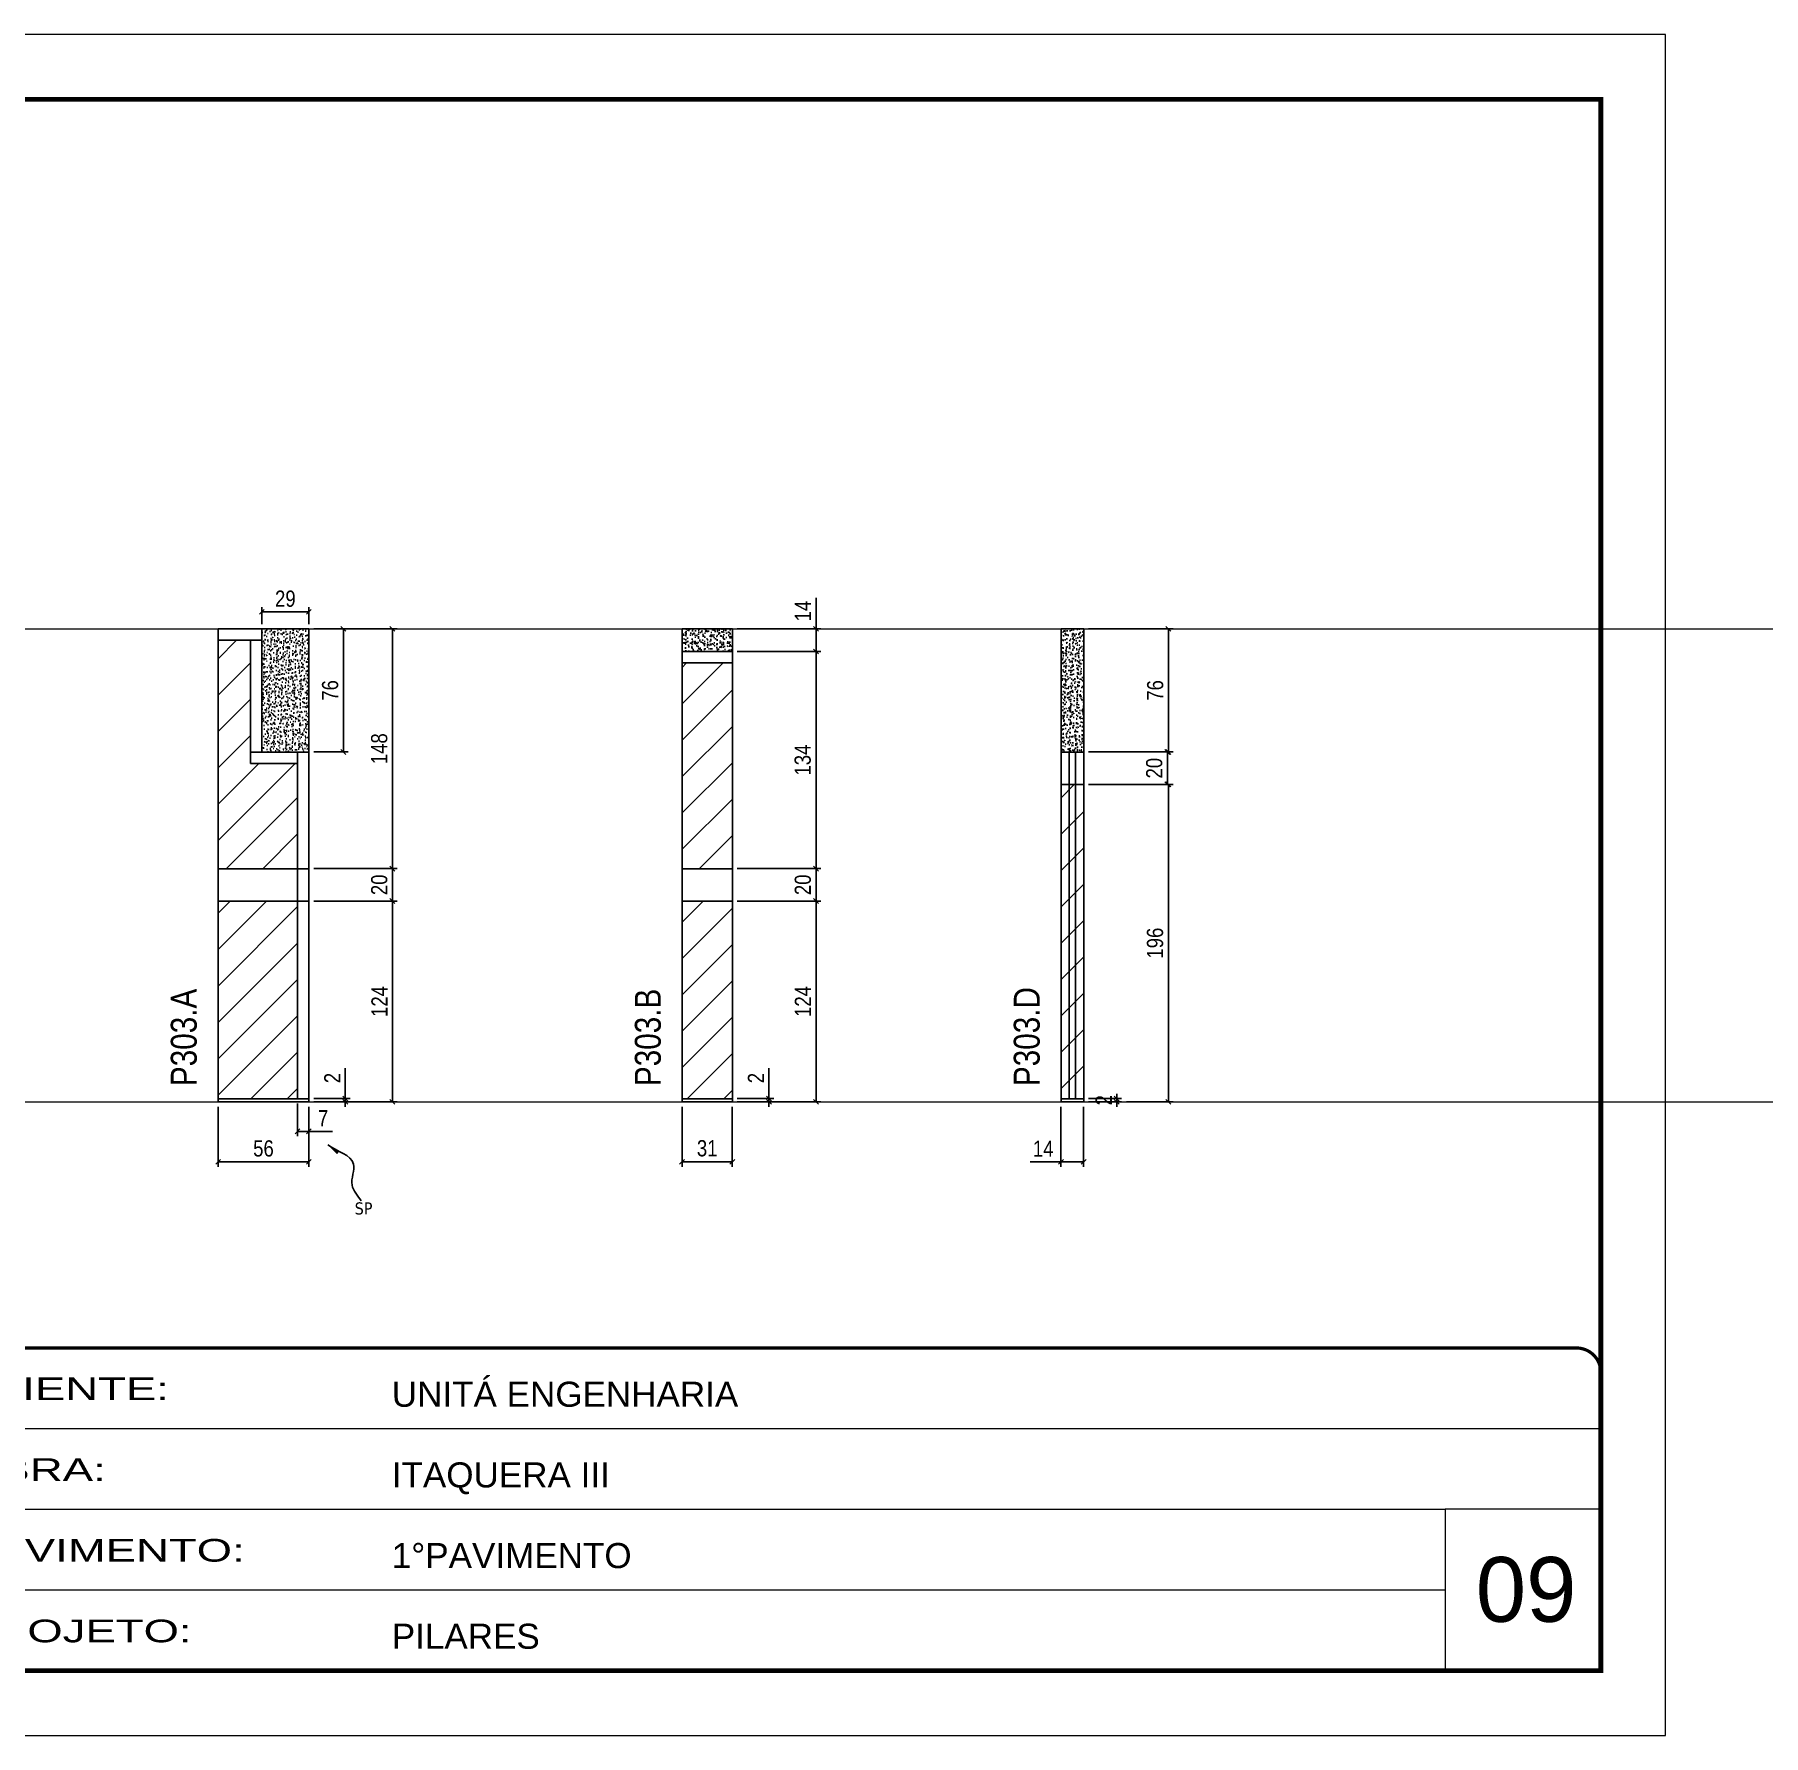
# Model space of a CAD drawing. Extents: x 2296 to 12463, y 760 to 16806.
# Drawn here: x 3363 to 4430, y 13394 to 14444 of the extents above; entities that cross this region are included whole.
import ezdxf

# ---------------------------------------------------------------- set-up
doc = ezdxf.new("R2010")
doc.units = 0
for name, pattern in [('CONTINUO', [0]), ('DASHED', [0.75, 0.5, -0.25]), ('HIDDEN', [0.375, 0.25, -0.125])]:
    doc.linetypes.add(name, pattern=pattern)
for name, color, linetype, lineweight in [('CARIMBO', 255, 'Continuous', 9), ('Folhas', 255, 'Continuous', 9), ('Hachura', 251, 'Continuous', 9), ('SARRAFO DE PRESSAO', 251, 'DASHED', 9)]:
    doc.layers.add(name, color=color, linetype=linetype, lineweight=lineweight)
for name, color, linetype in [('COTA', 241, 'Continuous'), ('NOMENCLATURA', 7, 'Continuous'), ('Painéis', 200, 'Continuous'), ('SARR_2.2x7', 40, 'Continuous'), ('SARR_EDITAR', 141, 'Continuous'), ('texto', 7, 'Continuous')]:
    doc.layers.add(name, color=color, linetype=linetype)
doc.styles.add('ARIAL', font='arial.ttf')
doc.styles.add('ARIAL_NARROW', font='ARIALN.TTF', dxfattribs={"height": 0.2})
doc.styles.add('COTA TECNICA', font='techl___.ttf', dxfattribs={"height": 10})
doc.styles.add('COTA TECNICA-50', font='techl___.ttf', dxfattribs={"height": 10})
doc.styles.get("Standard").update_dxf_attribs({"font": 'arial.ttf'})
doc.styles.add('Tecnologia', font='')
doc.styles.get('Tecnologia').set_extended_font_data('Forgotten Futurist')
doc.dimstyles.new('COTA PAINEL-50', dxfattribs={"dimtxt": 10, "dimasz": 3, "dimexe": 3, "dimexo": 3, "dimgap": 3, "dimtad": 1, "dimdec": 1, "dimzin": 12, "dimdsep": 46, "dimtxsty": 'COTA TECNICA-50', "dimblk1": 'OBLIQUE', "dimblk2": 'OBLIQUE', "dimsah": 1, "dimcen": 0.9, "dimclrd": 4, "dimclre": 4, "dimclrt": 240, "dimadec": 1, "dimazin": 3, "dimtfac": 1, "dimtdec": 1, "dimtmove": 0, "dimatfit": 3, "dimfxl": 1, "dimtolj": 1, "dimtzin": 12, "dimarcsym": 0})
doc.dimstyles.new('PAINEL', dxfattribs={"dimtxt": 10, "dimasz": 3, "dimexe": 3, "dimexo": 3, "dimgap": 3, "dimtad": 1, "dimdec": 1, "dimzin": 12, "dimdsep": 46, "dimtxsty": 'COTA TECNICA', "dimblk1": 'OBLIQUE', "dimblk2": 'OBLIQUE', "dimsah": 1, "dimcen": 0.9, "dimclrd": 4, "dimclre": 4, "dimclrt": 240, "dimadec": 1, "dimazin": 3, "dimtfac": 1, "dimtdec": 1, "dimtmove": 0, "dimatfit": 3, "dimfxl": 1, "dimtolj": 1, "dimtzin": 12, "dimarcsym": 0})
doc.dimstyles.get("Standard").update_dxf_attribs({"dimtxt": 0.18, "dimasz": 0.18, "dimexe": 0.18, "dimexo": 0.0625, "dimgap": 0.09, "dimtad": 0, "dimtih": 1, "dimtoh": 1, "dimdec": 4, "dimzin": 0, "dimdsep": 46, "dimtxsty": 'Standard', "dimcen": 0.09, "dimadec": 0, "dimazin": 0, "dimtfac": 1, "dimtdec": 4, "dimtofl": 0, "dimtmove": 0, "dimatfit": 3, "dimfxl": 1, "dimtolj": 1, "dimtzin": 0, "dimarcsym": 0})
pattern_1 = [(45, (13.5, 6891.45), (-11.22532, 11.22532), [])]

# ---------------------------------------------------------------- blocks, each defined once
blk = doc.blocks.new('9999999999')
at = {"color": 30, "linetype": 'CONTINUO'}
for p, q in [((98564.6, 34230.2), (98564.6, 34429.4)), ((98564.6, 34379.6), (99584, 34379.6)), ((98564.6, 34329.8), (99488, 34329.8)), ((99584, 34329.8), (99488, 34329.8)), ((99488, 34329.8), (99488, 34230.2)), ((98564.6, 34280), (99488, 34280))]:
    blk.add_line(p, q, dxfattribs=at)
at = {"color": 30, "linetype": 'CONTINUO', "const_width": 2}
blk.add_lwpolyline([(99584, 34230.2), (99584, 34414.4, 0.414214), (99569, 34429.4), (98229, 34429.4, 0.414214), (98214, 34414.4), (98214, 34245.2, 0.414214), (98229, 34230.2), (99584, 34230.2)], format="xyb", dxfattribs=at)
at = {"layer": 'Folhas'}
blk.add_lwpolyline([(98139, 34190.2), (99624, 34190.2), (99624, 35240.2), (98139, 35240.2)], close=True, dxfattribs=at)
at = {"layer": 'Folhas', "color": 30, "const_width": 3}
blk.add_lwpolyline([(98214, 34230.2), (99584, 34230.2), (99584, 35200.2), (98214, 35200.2)], close=True, dxfattribs=at)
at = {"color": 7, "linetype": 'Continuous', "ltscale": 5, "style": 'ARIAL'}
for s, height, p in [('UNITÁ ENGENHARIA', 15.483, (98837.7, 34393.1)), ('ITAQUERA III', 15.483, (98837.7, 34343.3)), ('1°PAVIMENTO', 15.483, (98837.7, 34293.5)), ('NOVA SISTEMAS CONSTRUTIVOS', 11.059, (98263.2, 34267.2)), ('PILARES', 15.48, (98837.7, 34243.7))]:
    blk.add_text(s, height=height, dxfattribs=at).set_placement(p)
at = {"layer": 'Folhas', "color": 7, "style": 'Tecnologia', "width": 1.5}
for s, p in [('CLIENTE:', (98573.7, 34397.2)), ('OBRA:', (98573.7, 34347.3)), ('PAVIMENTO:', (98573.7, 34297.5)), ('PROJETO:', (98573.7, 34247.7))]:
    blk.add_text(s, height=14, dxfattribs=at).set_placement(p)
blk = doc.blocks.new('_Oblique')
at = {"color": 0, "linetype": 'ByBlock', "lineweight": -2}
blk.add_line((-0.5, -0.5), (0.5, 0.5), dxfattribs=at)
blk = doc.blocks.new('*D1552')
at = {"layer": 'COTA', "color": 4, "lineweight": -2, "transparency": 16777216}
for p, q in [((3554.9, 13787.1), (3554.9, 13805.9)), ((3535.4, 13787.1), (3557.9, 13787.1)), ((3535.4, 13785.1), (3557.9, 13785.1)), ((3554.9, 13785.1), (3554.9, 13787.1)), ((3554.9, 13785.1), (3554.9, 13782.1))]:
    blk.add_line(p, q, dxfattribs=at)
at = {"layer": 'Defpoints', "color": 0, "transparency": 16777216}
for p in [(3532.4, 13787.1), (3532.4, 13785.1), (3554.9, 13785.1)]:
    blk.add_point(p, dxfattribs=at)
at = {"layer": 'COTA', "color": 4, "lineweight": -2, "transparency": 16777216, "xscale": 3, "yscale": 3, "zscale": 3}
for p, rotation in [((3554.9, 13787.1), 270), ((3554.9, 13785.1), 90)]:
    blk.add_blockref('_Oblique', p, dxfattribs=dict(at, rotation=rotation))
at = {"layer": 'COTA', "color": 240, "transparency": 16777216, "insert": (3546.9, 13799.8), "char_height": 10, "attachment_point": 5, "rotation": 90, "style": 'COTA TECNICA-50'}
blk.add_mtext('\\A1;2', dxfattribs=at)
blk = doc.blocks.new('*D1553')
at = {"layer": 'COTA', "color": 4, "linetype": 'ByBlock', "lineweight": -2, "transparency": 16777216}
for p, q in [((3535.4, 13909.1), (3587, 13909.1)), ((3584, 13785.1), (3584, 13909.1)), ((3535.4, 13785.1), (3587, 13785.1))]:
    blk.add_line(p, q, dxfattribs=at)
at = {"layer": 'Defpoints', "color": 0, "linetype": 'ByBlock', "transparency": 16777216}
for p in [(3532.4, 13909.1), (3584, 13909.1), (3532.4, 13785.1)]:
    blk.add_point(p, dxfattribs=at)
at = {"layer": 'COTA', "color": 4, "linetype": 'ByBlock', "lineweight": -2, "transparency": 16777216, "xscale": 3, "yscale": 3, "zscale": 3}
for p, rotation in [((3584, 13909.1), 90), ((3584, 13785.1), 270)]:
    blk.add_blockref('_Oblique', p, dxfattribs=dict(at, rotation=rotation))
at = {"layer": 'COTA', "color": 240, "linetype": 'ByBlock', "transparency": 16777216, "insert": (3576, 13847.1), "char_height": 10, "attachment_point": 5, "rotation": 90, "style": 'COTA TECNICA'}
blk.add_mtext('\\A1;124', dxfattribs=at)
blk = doc.blocks.new('*D1563')
at = {"layer": 'COTA', "color": 4, "linetype": 'ByBlock', "lineweight": -2, "transparency": 16777216}
for p, q in [((3476.4, 13782.1), (3476.4, 13745.1)), ((3532.4, 13782.1), (3532.4, 13745.1)), ((3532.4, 13748.1), (3476.4, 13748.1))]:
    blk.add_line(p, q, dxfattribs=at)
at = {"layer": 'Defpoints', "color": 0, "linetype": 'ByBlock', "transparency": 16777216}
for p in [(3476.4, 13785.1), (3532.4, 13785.1), (3476.4, 13748.1)]:
    blk.add_point(p, dxfattribs=at)
at = {"layer": 'COTA', "color": 4, "linetype": 'ByBlock', "lineweight": -2, "transparency": 16777216, "xscale": 3, "yscale": 3, "zscale": 3, "rotation": 180}
blk.add_blockref('_Oblique', (3476.4, 13748.1), dxfattribs=at)
at = {"layer": 'COTA', "color": 4, "linetype": 'ByBlock', "lineweight": -2, "transparency": 16777216, "xscale": 3, "yscale": 3, "zscale": 3}
blk.add_blockref('_Oblique', (3532.4, 13748.1), dxfattribs=at)
at = {"layer": 'COTA', "color": 240, "linetype": 'ByBlock', "transparency": 16777216, "insert": (3504.4, 13756.3), "char_height": 10, "attachment_point": 5, "style": 'COTA TECNICA'}
blk.add_mtext('\\A1;56', dxfattribs=at)
blk = doc.blocks.new('*D1554')
at = {"layer": 'COTA', "color": 4, "lineweight": -2, "transparency": 16777216}
for p, q in [((3525.4, 13784.1), (3525.4, 13763.9)), ((3532.4, 13782.1), (3532.4, 13763.9)), ((3525.4, 13766.9), (3532.4, 13766.9)), ((3532.4, 13766.9), (3547.1, 13766.9))]:
    blk.add_line(p, q, dxfattribs=at)
at = {"layer": 'Defpoints', "color": 0, "transparency": 16777216}
for p in [(3525.4, 13787.1), (3532.4, 13785.1), (3532.4, 13766.9)]:
    blk.add_point(p, dxfattribs=at)
at = {"layer": 'COTA', "color": 4, "lineweight": -2, "transparency": 16777216, "xscale": 3, "yscale": 3, "zscale": 3, "rotation": 180}
blk.add_blockref('_Oblique', (3525.4, 13766.9), dxfattribs=at)
at = {"layer": 'COTA', "color": 4, "lineweight": -2, "transparency": 16777216, "xscale": 3, "yscale": 3, "zscale": 3}
blk.add_blockref('_Oblique', (3532.4, 13766.9), dxfattribs=at)
at = {"layer": 'COTA', "color": 240, "transparency": 16777216, "insert": (3541.2, 13775), "char_height": 10, "attachment_point": 5, "style": 'COTA TECNICA-50'}
blk.add_mtext('\\A1;7', dxfattribs=at)
blk = doc.blocks.new('*D1555')
at = {"layer": 'COTA', "color": 4, "linetype": 'ByBlock', "lineweight": -2, "transparency": 16777216}
for p, q in [((3535.4, 14077.1), (3587, 14077.1)), ((3584, 13929.1), (3584, 14077.1)), ((3535.4, 13929.1), (3587, 13929.1))]:
    blk.add_line(p, q, dxfattribs=at)
at = {"layer": 'Defpoints', "color": 0, "linetype": 'ByBlock', "transparency": 16777216}
for p in [(3532.4, 14077.1), (3584, 14077.1), (3532.4, 13929.1)]:
    blk.add_point(p, dxfattribs=at)
at = {"layer": 'COTA', "color": 4, "linetype": 'ByBlock', "lineweight": -2, "transparency": 16777216, "xscale": 3, "yscale": 3, "zscale": 3}
for p, rotation in [((3584, 14077.1), 90), ((3584, 13929.1), 270)]:
    blk.add_blockref('_Oblique', p, dxfattribs=dict(at, rotation=rotation))
at = {"layer": 'COTA', "color": 240, "linetype": 'ByBlock', "transparency": 16777216, "insert": (3575.9, 14003.1), "char_height": 10, "attachment_point": 5, "rotation": 90, "style": 'COTA TECNICA'}
blk.add_mtext('\\A1;148', dxfattribs=at)
blk = doc.blocks.new('*D1564')
at = {"layer": 'COTA', "color": 4, "linetype": 'ByBlock', "lineweight": -2, "transparency": 16777216}
for p, q in [((3535.4, 14077.1), (3556.7, 14077.1)), ((3553.7, 14077.1), (3553.7, 14001.1)), ((3535.4, 14001.1), (3556.7, 14001.1))]:
    blk.add_line(p, q, dxfattribs=at)
at = {"layer": 'Defpoints', "color": 0, "linetype": 'ByBlock', "transparency": 16777216}
for p in [(3532.4, 14077.1), (3532.4, 14001.1), (3553.7, 14001.1)]:
    blk.add_point(p, dxfattribs=at)
at = {"layer": 'COTA', "color": 4, "linetype": 'ByBlock', "lineweight": -2, "transparency": 16777216, "xscale": 3, "yscale": 3, "zscale": 3}
for p, rotation in [((3553.7, 14077.1), 90), ((3553.7, 14001.1), 270)]:
    blk.add_blockref('_Oblique', p, dxfattribs=dict(at, rotation=rotation))
at = {"layer": 'COTA', "color": 240, "linetype": 'ByBlock', "transparency": 16777216, "insert": (3545.6, 14039.1), "char_height": 10, "attachment_point": 5, "rotation": 90, "style": 'COTA TECNICA'}
blk.add_mtext('\\A1;76', dxfattribs=at)
blk = doc.blocks.new('*D1565')
at = {"layer": 'COTA', "color": 4, "linetype": 'ByBlock', "lineweight": -2, "transparency": 16777216}
for p, q in [((3503.4, 14080.1), (3503.4, 14090.6)), ((3532.4, 14087.6), (3503.4, 14087.6)), ((3532.4, 14080.1), (3532.4, 14090.6))]:
    blk.add_line(p, q, dxfattribs=at)
at = {"layer": 'Defpoints', "color": 0, "linetype": 'ByBlock', "transparency": 16777216}
for p in [(3503.4, 14087.6), (3503.4, 14077.1), (3532.4, 14077.1)]:
    blk.add_point(p, dxfattribs=at)
at = {"layer": 'COTA', "color": 4, "linetype": 'ByBlock', "lineweight": -2, "transparency": 16777216, "xscale": 3, "yscale": 3, "zscale": 3, "rotation": 180}
blk.add_blockref('_Oblique', (3503.4, 14087.6), dxfattribs=at)
at = {"layer": 'COTA', "color": 4, "linetype": 'ByBlock', "lineweight": -2, "transparency": 16777216, "xscale": 3, "yscale": 3, "zscale": 3}
blk.add_blockref('_Oblique', (3532.4, 14087.6), dxfattribs=at)
at = {"layer": 'COTA', "color": 240, "linetype": 'ByBlock', "transparency": 16777216, "insert": (3517.9, 14095.7), "char_height": 10, "attachment_point": 5, "style": 'COTA TECNICA'}
blk.add_mtext('\\A1;29', dxfattribs=at)
blk = doc.blocks.new('*D1556')
at = {"layer": 'COTA', "color": 4, "lineweight": -2, "transparency": 16777216}
for p, q in [((3816.4, 13787.1), (3816.4, 13805.9)), ((3796.8, 13787.1), (3819.4, 13787.1)), ((3796.8, 13785.1), (3819.4, 13785.1)), ((3816.4, 13785.1), (3816.4, 13787.1)), ((3816.4, 13785.1), (3816.4, 13782.1))]:
    blk.add_line(p, q, dxfattribs=at)
at = {"layer": 'Defpoints', "color": 0, "transparency": 16777216}
for p in [(3793.8, 13787.1), (3793.8, 13785.1), (3816.4, 13785.1)]:
    blk.add_point(p, dxfattribs=at)
at = {"layer": 'COTA', "color": 4, "lineweight": -2, "transparency": 16777216, "xscale": 3, "yscale": 3, "zscale": 3}
for p, rotation in [((3816.4, 13787.1), 270), ((3816.4, 13785.1), 90)]:
    blk.add_blockref('_Oblique', p, dxfattribs=dict(at, rotation=rotation))
at = {"layer": 'COTA', "color": 240, "transparency": 16777216, "insert": (3808.4, 13799.8), "char_height": 10, "attachment_point": 5, "rotation": 90, "style": 'COTA TECNICA-50'}
blk.add_mtext('\\A1;2', dxfattribs=at)
blk = doc.blocks.new('*D1557')
at = {"layer": 'COTA', "color": 4, "linetype": 'ByBlock', "lineweight": -2, "transparency": 16777216}
for p, q in [((3796.8, 13909.1), (3848.5, 13909.1)), ((3845.5, 13785.1), (3845.5, 13909.1)), ((3796.8, 13785.1), (3848.5, 13785.1))]:
    blk.add_line(p, q, dxfattribs=at)
at = {"layer": 'Defpoints', "color": 0, "linetype": 'ByBlock', "transparency": 16777216}
for p in [(3793.8, 13909.1), (3845.5, 13909.1), (3793.8, 13785.1)]:
    blk.add_point(p, dxfattribs=at)
at = {"layer": 'COTA', "color": 4, "linetype": 'ByBlock', "lineweight": -2, "transparency": 16777216, "xscale": 3, "yscale": 3, "zscale": 3}
for p, rotation in [((3845.5, 13909.1), 90), ((3845.5, 13785.1), 270)]:
    blk.add_blockref('_Oblique', p, dxfattribs=dict(at, rotation=rotation))
at = {"layer": 'COTA', "color": 240, "linetype": 'ByBlock', "transparency": 16777216, "insert": (3837.4, 13847.1), "char_height": 10, "attachment_point": 5, "rotation": 90, "style": 'COTA TECNICA'}
blk.add_mtext('\\A1;124', dxfattribs=at)
blk = doc.blocks.new('*D1566')
at = {"layer": 'COTA', "color": 4, "linetype": 'ByBlock', "lineweight": -2, "transparency": 16777216}
for p, q in [((3762.8, 13782.1), (3762.8, 13745.1)), ((3793.8, 13782.1), (3793.8, 13745.1)), ((3793.8, 13748.1), (3762.8, 13748.1))]:
    blk.add_line(p, q, dxfattribs=at)
at = {"layer": 'Defpoints', "color": 0, "linetype": 'ByBlock', "transparency": 16777216}
for p in [(3762.8, 13785.1), (3793.8, 13785.1), (3762.8, 13748.1)]:
    blk.add_point(p, dxfattribs=at)
at = {"layer": 'COTA', "color": 4, "linetype": 'ByBlock', "lineweight": -2, "transparency": 16777216, "xscale": 3, "yscale": 3, "zscale": 3, "rotation": 180}
blk.add_blockref('_Oblique', (3762.8, 13748.1), dxfattribs=at)
at = {"layer": 'COTA', "color": 4, "linetype": 'ByBlock', "lineweight": -2, "transparency": 16777216, "xscale": 3, "yscale": 3, "zscale": 3}
blk.add_blockref('_Oblique', (3793.8, 13748.1), dxfattribs=at)
at = {"layer": 'COTA', "color": 240, "linetype": 'ByBlock', "transparency": 16777216, "insert": (3778.3, 13756.4), "char_height": 10, "attachment_point": 5, "style": 'COTA TECNICA'}
blk.add_mtext('\\A1;31', dxfattribs=at)
blk = doc.blocks.new('*D1558')
at = {"layer": 'COTA', "color": 4, "linetype": 'ByBlock', "lineweight": -2, "transparency": 16777216}
for p, q in [((3796.8, 14063.1), (3848.5, 14063.1)), ((3845.5, 13929.1), (3845.5, 14063.1)), ((3796.8, 13929.1), (3848.5, 13929.1))]:
    blk.add_line(p, q, dxfattribs=at)
at = {"layer": 'Defpoints', "color": 0, "linetype": 'ByBlock', "transparency": 16777216}
for p in [(3793.8, 14063.1), (3845.5, 14063.1), (3793.8, 13929.1)]:
    blk.add_point(p, dxfattribs=at)
at = {"layer": 'COTA', "color": 4, "linetype": 'ByBlock', "lineweight": -2, "transparency": 16777216, "xscale": 3, "yscale": 3, "zscale": 3}
for p, rotation in [((3845.5, 14063.1), 90), ((3845.5, 13929.1), 270)]:
    blk.add_blockref('_Oblique', p, dxfattribs=dict(at, rotation=rotation))
at = {"layer": 'COTA', "color": 240, "linetype": 'ByBlock', "transparency": 16777216, "insert": (3837.3, 13996.1), "char_height": 10, "attachment_point": 5, "rotation": 90, "style": 'COTA TECNICA'}
blk.add_mtext('\\A1;134', dxfattribs=at)
blk = doc.blocks.new('*D1567')
at = {"layer": 'COTA', "color": 4, "lineweight": -2, "transparency": 16777216}
for p, q in [((3845.5, 14077.1), (3845.5, 14096.2)), ((3796.8, 14077.1), (3848.5, 14077.1)), ((3845.5, 14063.1), (3845.5, 14077.1)), ((3796.8, 14063.1), (3848.5, 14063.1))]:
    blk.add_line(p, q, dxfattribs=at)
at = {"layer": 'Defpoints', "color": 0, "transparency": 16777216}
for p in [(3793.8, 14077.1), (3845.5, 14077.1), (3793.8, 14063.1)]:
    blk.add_point(p, dxfattribs=at)
at = {"layer": 'COTA', "color": 4, "lineweight": -2, "transparency": 16777216, "xscale": 3, "yscale": 3, "zscale": 3}
for p, rotation in [((3845.5, 14077.1), 90), ((3845.5, 14063.1), 270)]:
    blk.add_blockref('_Oblique', p, dxfattribs=dict(at, rotation=rotation))
at = {"layer": 'COTA', "color": 240, "transparency": 16777216, "insert": (3837.4, 14088.1), "char_height": 10, "attachment_point": 5, "rotation": 90, "style": 'COTA TECNICA'}
blk.add_mtext('\\A1;14', dxfattribs=at)
blk = doc.blocks.new('*D1559')
at = {"layer": 'COTA', "color": 4, "lineweight": -2, "transparency": 16777216}
for p, q in [((4031.1, 13787.1), (4031.1, 13790.1)), ((4013.7, 13787.1), (4034.1, 13787.1)), ((4013.7, 13785.1), (4034.1, 13785.1)), ((4031.1, 13785.1), (4031.1, 13787.1)), ((4031.1, 13785.1), (4031.1, 13782.1))]:
    blk.add_line(p, q, dxfattribs=at)
at = {"layer": 'Defpoints', "color": 0, "transparency": 16777216}
for p in [(4010.7, 13787.1), (4010.7, 13785.1), (4031.1, 13787.1)]:
    blk.add_point(p, dxfattribs=at)
at = {"layer": 'COTA', "color": 4, "lineweight": -2, "transparency": 16777216, "xscale": 3, "yscale": 3, "zscale": 3}
for p, rotation in [((4031.1, 13787.1), 270), ((4031.1, 13785.1), 90)]:
    blk.add_blockref('_Oblique', p, dxfattribs=dict(at, rotation=rotation))
at = {"layer": 'COTA', "color": 240, "transparency": 16777216, "insert": (4023.1, 13786.1), "char_height": 10, "attachment_point": 5, "rotation": 90, "style": 'COTA TECNICA-50'}
blk.add_mtext('\\A1;2', dxfattribs=at)
blk = doc.blocks.new('*D1560')
at = {"layer": 'COTA', "color": 4, "linetype": 'ByBlock', "lineweight": -2, "transparency": 16777216}
for p, q in [((4013.7, 13981.1), (4066, 13981.1)), ((4063, 13785.1), (4063, 13981.1)), ((4037.1, 13785.1), (4066, 13785.1))]:
    blk.add_line(p, q, dxfattribs=at)
at = {"layer": 'Defpoints', "color": 0, "linetype": 'ByBlock', "transparency": 16777216}
for p in [(4010.7, 13981.1), (4063, 13981.1), (4034.1, 13785.1)]:
    blk.add_point(p, dxfattribs=at)
at = {"layer": 'COTA', "color": 4, "linetype": 'ByBlock', "lineweight": -2, "transparency": 16777216, "xscale": 3, "yscale": 3, "zscale": 3}
for p, rotation in [((4063, 13981.1), 90), ((4063, 13785.1), 270)]:
    blk.add_blockref('_Oblique', p, dxfattribs=dict(at, rotation=rotation))
at = {"layer": 'COTA', "color": 240, "linetype": 'ByBlock', "transparency": 16777216, "insert": (4054.8, 13883.1), "char_height": 10, "attachment_point": 5, "rotation": 90, "style": 'COTA TECNICA'}
blk.add_mtext('\\A1;196', dxfattribs=at)
blk = doc.blocks.new('*D1568')
at = {"layer": 'COTA', "color": 4, "linetype": 'ByBlock', "lineweight": -2, "transparency": 16777216}
for p, q in [((3996.7, 13782.1), (3996.7, 13745.1)), ((4010.7, 13782.1), (4010.7, 13745.1)), ((3996.7, 13748.1), (3977.6, 13748.1)), ((4010.7, 13748.1), (3996.7, 13748.1))]:
    blk.add_line(p, q, dxfattribs=at)
at = {"layer": 'Defpoints', "color": 0, "linetype": 'ByBlock', "transparency": 16777216}
for p in [(3996.7, 13785.1), (4010.7, 13785.1), (3996.7, 13748.1)]:
    blk.add_point(p, dxfattribs=at)
at = {"layer": 'COTA', "color": 4, "linetype": 'ByBlock', "lineweight": -2, "transparency": 16777216, "xscale": 3, "yscale": 3, "zscale": 3, "rotation": 180}
blk.add_blockref('_Oblique', (3996.7, 13748.1), dxfattribs=at)
at = {"layer": 'COTA', "color": 4, "linetype": 'ByBlock', "lineweight": -2, "transparency": 16777216, "xscale": 3, "yscale": 3, "zscale": 3}
blk.add_blockref('_Oblique', (4010.7, 13748.1), dxfattribs=at)
at = {"layer": 'COTA', "color": 240, "linetype": 'ByBlock', "transparency": 16777216, "insert": (3985.7, 13756.2), "char_height": 10, "attachment_point": 5, "style": 'COTA TECNICA'}
blk.add_mtext('\\A1;14', dxfattribs=at)
blk = doc.blocks.new('*D1561')
at = {"layer": 'COTA', "color": 4, "lineweight": -2, "transparency": 16777216}
for p, q in [((4013.7, 14077.1), (4066, 14077.1)), ((4063, 14077.1), (4063, 14001.1)), ((4013.7, 14001.1), (4066, 14001.1))]:
    blk.add_line(p, q, dxfattribs=at)
at = {"layer": 'Defpoints', "color": 0, "transparency": 16777216}
for p in [(4010.7, 14077.1), (4010.7, 14001.1), (4063, 14001.1)]:
    blk.add_point(p, dxfattribs=at)
at = {"layer": 'COTA', "color": 4, "lineweight": -2, "transparency": 16777216, "xscale": 3, "yscale": 3, "zscale": 3}
for p, rotation in [((4063, 14077.1), 90), ((4063, 14001.1), 270)]:
    blk.add_blockref('_Oblique', p, dxfattribs=dict(at, rotation=rotation))
at = {"layer": 'COTA', "color": 240, "transparency": 16777216, "insert": (4054.9, 14039.1), "char_height": 10, "attachment_point": 5, "rotation": 90, "style": 'COTA TECNICA'}
blk.add_mtext('\\A1;76', dxfattribs=at)
blk = doc.blocks.new('*D1570')
at = {"layer": 'COTA', "color": 4, "lineweight": -2, "transparency": 16777216}
for p, q in [((3796.8, 13929.1), (3848.5, 13929.1)), ((3845.5, 13909.1), (3845.5, 13929.1)), ((3796.8, 13909.1), (3848.5, 13909.1))]:
    blk.add_line(p, q, dxfattribs=at)
at = {"layer": 'Defpoints', "color": 0, "transparency": 16777216}
for p in [(3793.8, 13929.1), (3845.5, 13929.1), (3793.8, 13909.1)]:
    blk.add_point(p, dxfattribs=at)
at = {"layer": 'COTA', "color": 4, "lineweight": -2, "transparency": 16777216, "xscale": 3, "yscale": 3, "zscale": 3}
for p, rotation in [((3845.5, 13929.1), 90), ((3845.5, 13909.1), 270)]:
    blk.add_blockref('_Oblique', p, dxfattribs=dict(at, rotation=rotation))
at = {"layer": 'COTA', "color": 240, "transparency": 16777216, "insert": (3837.4, 13919.1), "char_height": 10, "attachment_point": 5, "rotation": 90, "style": 'COTA TECNICA'}
blk.add_mtext('\\A1;20', dxfattribs=at)
blk = doc.blocks.new('*D1571')
at = {"layer": 'COTA', "color": 4, "lineweight": -2, "transparency": 16777216}
for p, q in [((3535.4, 13929.1), (3587, 13929.1)), ((3584, 13909.1), (3584, 13929.1)), ((3535.4, 13909.1), (3587, 13909.1))]:
    blk.add_line(p, q, dxfattribs=at)
at = {"layer": 'Defpoints', "color": 0, "transparency": 16777216}
for p in [(3532.4, 13929.1), (3584, 13929.1), (3532.4, 13909.1)]:
    blk.add_point(p, dxfattribs=at)
at = {"layer": 'COTA', "color": 4, "lineweight": -2, "transparency": 16777216, "xscale": 3, "yscale": 3, "zscale": 3}
for p, rotation in [((3584, 13929.1), 90), ((3584, 13909.1), 270)]:
    blk.add_blockref('_Oblique', p, dxfattribs=dict(at, rotation=rotation))
at = {"layer": 'COTA', "color": 240, "transparency": 16777216, "insert": (3575.9, 13919.1), "char_height": 10, "attachment_point": 5, "rotation": 90, "style": 'COTA TECNICA'}
blk.add_mtext('\\A1;20', dxfattribs=at)
blk = doc.blocks.new('*D1572')
at = {"layer": 'COTA', "color": 4, "lineweight": -2, "transparency": 16777216}
for p, q in [((4013.7, 14001.1), (4065.4, 14001.1)), ((4062.4, 13981.1), (4062.4, 14001.1)), ((4013.7, 13981.1), (4065.4, 13981.1))]:
    blk.add_line(p, q, dxfattribs=at)
at = {"layer": 'Defpoints', "color": 0, "transparency": 16777216}
for p in [(4010.7, 14001.1), (4062.4, 14001.1), (4010.7, 13981.1)]:
    blk.add_point(p, dxfattribs=at)
at = {"layer": 'COTA', "color": 4, "lineweight": -2, "transparency": 16777216, "xscale": 3, "yscale": 3, "zscale": 3}
for p, rotation in [((4062.4, 14001.1), 90), ((4062.4, 13981.1), 270)]:
    blk.add_blockref('_Oblique', p, dxfattribs=dict(at, rotation=rotation))
at = {"layer": 'COTA', "color": 240, "transparency": 16777216, "insert": (4054.3, 13991.1), "char_height": 10, "attachment_point": 5, "rotation": 90, "style": 'COTA TECNICA'}
blk.add_mtext('\\A1;20', dxfattribs=at)

msp = doc.modelspace()

# ---------------------------------------------------------------- hatches: boundary and pattern name
at = {"layer": 'COTA', "linetype": 'ByBlock'}
h = msp.add_hatch(dxfattribs=at)
h.set_pattern_fill('AR-CONC', color=256, scale=0.03)
h.set_pattern_definition([(50, (-127840.796, -16241.9153), (5.46554007, -0.47817257), [0.5715, -6.2865]), (355, (-127840.796, -16241.9153), (-1.05730264, 5.73170536), [0.4572, -5.02921753]), (100.4514447, (-127840.3404, -16241.955), (4.40823741, 5.25353256), [0.48570026, -5.34270734]), (46.1842, (-127840.796, -16240.391), (8.13237123, -1.26126984), [0.85725, -9.42975]), (96.6355576, (-127840.118, -16240.4964), (7.122124, 7.42278374), [0.7285507, -8.01406824]), (351.184151, (-127840.796, -16240.391), (7.122124, 7.42278374), [0.685799, -7.54379196]), (21, (-127840.034, -16240.7723), (4.54843174, -3.06795595), [0.5715, -6.2865]), (326, (-127840.034, -16240.7723), (1.85406085, 5.52563898), [0.4572, -5.0292]), (71.451445, (-127839.655, -16241.028), (6.40249258, 2.45768307), [0.48570026, -5.34269813]), (37.5, (-127840.7959, -16241.9153), (0.092658098, 2.536651166), [0, -4.96824, 0, -5.1054, 0, -5.04825]), (7.5, (-127840.796, -16241.9153), (2.004589875, 3.005417245), [0, -2.91084, 0, -4.85394, 0, -1.92405]), (327.5, (-127842.4951, -16241.9153), (4.067717855, -0.17186232), [0, -1.905, 0, -5.9436, 0, -7.8867]), (317.5, (-127843.257, -16241.9153), (4.44387544, 0.76279473), [0, -2.4765, 0, -3.94716, 0, -5.6007])])
h.paths.add_polyline_path([(3532.37, 14077.07), (3503.37, 14077.07), (3503.37, 14001.07), (3532.37, 14001.07)])
at = {"layer": 'COTA'}
h = msp.add_hatch(dxfattribs=at)
h.set_pattern_fill('AR-CONC', color=256, scale=0.03)
h.set_pattern_definition([(50, (-1674.222, -1188.575), (5.4655401, -0.4781726), [0.5715, -6.2865]), (355, (-1674.222, -1188.575), (-1.0573026, 5.7317054), [0.4572, -5.0292175]), (100.451445, (-1673.7666, -1188.615), (4.4082374, 5.2535326), [0.4857003, -5.3427073]), (46.1842, (-1674.222, -1187.051), (8.1323712, -1.2612698), [0.85725, -9.42975]), (96.63556, (-1673.544, -1187.156), (7.122124, 7.4227837), [0.7285507, -8.0140682]), (351.18415, (-1674.222, -1187.051), (7.122124, 7.4227837), [0.685799, -7.543792]), (21, (-1673.46, -1187.432), (4.5484317, -3.067956), [0.5715, -6.2865]), (326, (-1673.46, -1187.432), (1.8540609, 5.525639), [0.4572, -5.0292]), (71.451445, (-1673.081, -1187.688), (6.4024926, 2.457683), [0.4857003, -5.3426981]), (37.5, (-1674.222, -1188.5751), (0.0926581, 2.53665117), [0, -4.96824, 0, -5.1054, 0, -5.04825]), (7.5, (-1674.222, -1188.575), (2.00458988, 3.00541724), [0, -2.91084, 0, -4.85394, 0, -1.92405]), (327.5, (-1675.9213, -1188.5751), (4.06771786, -0.17186232), [0, -1.905, 0, -5.9436, 0, -7.8867]), (317.5, (-1676.6833, -1188.575), (4.44387544, 0.7627947), [0, -2.4765, 0, -3.94716, 0, -5.6007])])
h.paths.add_polyline_path([(3762.83, 14077.07), (3762.83, 14063.07), (3793.83, 14063.07), (3793.83, 14077.07)])
h = msp.add_hatch(dxfattribs=at)
h.set_pattern_fill('AR-CONC', color=256, scale=0.03)
h.set_pattern_definition([(50, (-1703.302, -1188.575), (5.4655401, -0.4781726), [0.5715, -6.2865]), (355, (-1703.302, -1188.575), (-1.0573026, 5.7317054), [0.4572, -5.0292175]), (100.451445, (-1702.8464, -1188.615), (4.4082374, 5.2535326), [0.4857003, -5.3427073]), (46.1842, (-1703.302, -1187.051), (8.1323712, -1.2612698), [0.85725, -9.42975]), (96.63556, (-1702.624, -1187.156), (7.122124, 7.4227837), [0.7285507, -8.0140682]), (351.18415, (-1703.302, -1187.051), (7.122124, 7.4227837), [0.685799, -7.543792]), (21, (-1702.54, -1187.432), (4.5484317, -3.067956), [0.5715, -6.2865]), (326, (-1702.54, -1187.432), (1.8540609, 5.525639), [0.4572, -5.0292]), (71.451445, (-1702.161, -1187.688), (6.4024926, 2.457683), [0.4857003, -5.3426981]), (37.5, (-1703.3018, -1188.5751), (0.0926581, 2.53665117), [0, -4.96824, 0, -5.1054, 0, -5.04825]), (7.5, (-1703.3018, -1188.575), (2.00458988, 3.00541724), [0, -2.91084, 0, -4.85394, 0, -1.92405]), (327.5, (-1705.001, -1188.5751), (4.06771786, -0.17186232), [0, -1.905, 0, -5.9436, 0, -7.8867]), (317.5, (-1705.763, -1188.575), (4.44387544, 0.7627947), [0, -2.4765, 0, -3.94716, 0, -5.6007])])
h.paths.add_polyline_path([(4010.73, 14001.07), (4010.73, 14077.07), (3996.73, 14077.07), (3996.73, 14001.07)])
at = {"layer": 'Hachura', "linetype": 'ByBlock'}
h = msp.add_hatch(dxfattribs=at)
h.set_pattern_fill('ANSI31', color=256, scale=5)
h.set_pattern_definition(pattern_1)
h.paths.add_polyline_path([(3525.37, 13994.07), (3496.37, 13994.07), (3496.37, 14001.07), (3496.37, 14070.07), (3476.37, 14070.07), (3476.37, 13929.07), (3525.37, 13929.07)])
h.paths.add_polyline_path([(3525.37, 13909.07), (3476.37, 13909.07), (3476.37, 13787.07), (3525.37, 13787.07)])
h = msp.add_hatch(dxfattribs=at)
h.set_pattern_fill('ANSI31', color=256, scale=5)
h.set_pattern_definition(pattern_1)
h.paths.add_polyline_path([(3762.83, 13929.07), (3793.83, 13929.07), (3793.83, 14056.07), (3762.83, 14056.07)])
h.paths.add_polyline_path([(3793.83, 13909.07), (3762.83, 13909.07), (3762.83, 13787.07), (3793.83, 13787.07)])
h = msp.add_hatch(dxfattribs=at)
h.set_pattern_fill('ANSI31', color=256, scale=5)
h.set_pattern_definition(pattern_1)
h.paths.add_polyline_path([(3996.73, 13787.07), (4001.73, 13787.07), (4001.73, 13981.07), (3996.73, 13981.07)])
h.paths.add_polyline_path([(4005.73, 13981.07), (4001.73, 13981.07), (4001.73, 13787.07), (4005.73, 13787.07)])
h.paths.add_polyline_path([(4010.73, 13981.07), (4005.73, 13981.07), (4005.73, 13787.07), (4010.73, 13787.07)])

# ---------------------------------------------------------------- linework, layer by layer
at = {"layer": 'CARIMBO', "color": 3}
for p, q in [((2295.89, 14077.07), (9625.18, 14077.07)), ((2295.89, 13785.07), (9625.18, 13785.07))]:
    msp.add_line(p, q, dxfattribs=at)
at = {"layer": 'COTA', "linetype": 'ByBlock'}
for p, q in [((3503.37, 14001.07), (3496.37, 14001.07)), ((3496.37, 14001.07), (3496.37, 13994.07))]:
    msp.add_line(p, q, dxfattribs=at)
msp.add_lwpolyline([(3503.37, 14077.07), (3532.37, 14077.07), (3532.37, 14001.07), (3503.37, 14001.07)], close=True, dxfattribs=at)
at = {"layer": 'COTA'}
for points in [[(3762.83, 14063.07), (3793.83, 14063.07), (3793.83, 14077.07), (3762.83, 14077.07)], [(3996.73, 14001.07), (4010.73, 14001.07), (4010.73, 14077.07), (3996.73, 14077.07)]]:
    msp.add_lwpolyline(points, close=True, dxfattribs=at)
at = {"layer": 'Painéis'}
for p, q in [((3476.37, 14077.07), (3476.37, 13785.07)), ((3476.37, 14077.07), (3503.37, 14077.07)), ((3503.37, 14077.07), (3503.37, 14001.07)), ((3762.83, 14063.07), (3762.83, 13785.07)), ((3762.83, 14063.07), (3793.83, 14063.07)), ((3793.83, 14063.07), (3793.83, 13785.07)), ((3503.37, 14001.07), (3532.37, 14001.07)), ((3532.37, 14001.07), (3532.37, 13785.07)), ((3996.73, 13981.07), (4010.73, 13981.07)), ((3996.73, 13981.07), (3996.73, 13785.07)), ((4010.73, 13981.07), (4010.73, 13785.07)), ((3532.37, 13929.07), (3476.37, 13929.07)), ((3793.83, 13929.07), (3762.83, 13929.07)), ((3532.37, 13909.07), (3476.37, 13909.07)), ((3793.83, 13909.07), (3762.83, 13909.07)), ((3532.37, 13787.07), (3476.37, 13787.07)), ((3532.37, 13785.07), (3476.37, 13785.07)), ((3793.83, 13787.07), (3762.83, 13787.07)), ((3793.83, 13785.07), (3762.83, 13785.07)), ((3996.73, 13787.07), (4010.73, 13787.07)), ((3996.73, 13785.07), (4010.73, 13785.07))]:
    msp.add_line(p, q, dxfattribs=at)
msp.add_lwpolyline([(3996.73, 13981.07), (4010.73, 13981.07), (4010.73, 14001.07), (3996.73, 14001.07)], close=True, dxfattribs=at)
at = {"layer": 'SARR_2.2x7'}
for p, q in [((3476.37, 14070.07), (3503.37, 14070.07)), ((3496.37, 14070.07), (3496.37, 14001.07)), ((3762.83, 14056.07), (3793.83, 14056.07)), ((3496.37, 13994.07), (3525.37, 13994.07))]:
    msp.add_line(p, q, dxfattribs=at)
at = {"layer": 'SARR_2.2x7', "linetype": 'HIDDEN'}
for p, q in [((3525.37, 14001.07), (3525.37, 13929.07)), ((3525.37, 13929.07), (3525.37, 13909.07)), ((3525.37, 13909.07), (3525.37, 13787.07))]:
    msp.add_line(p, q, dxfattribs=at)
at = {"layer": 'SARR_EDITAR'}
for p, q in [((4001.73, 13981.07), (4001.73, 14001.07)), ((4005.73, 13981.07), (4005.73, 14001.07)), ((4001.73, 13981.07), (4001.73, 13787.07)), ((4005.73, 13981.07), (4005.73, 13787.07))]:
    msp.add_line(p, q, dxfattribs=at)

# ---------------------------------------------------------------- block references
at = {"layer": 'SARRAFO DE PRESSAO', "color": 6, "linetype": 'ByBlock'}
msp.add_blockref('9999999999', (-95254.09, -20796.22), dxfattribs=at)

# ---------------------------------------------------------------- texts
at = {"layer": 'CARIMBO', "style": 'ARIAL'}
msp.add_text('09', height=40, dxfattribs=at).set_placement((4252.75, 13464.13))
at = {"layer": 'NOMENCLATURA', "style": 'ARIAL_NARROW'}
for s, p in [('P303.A', (3463.19, 13794.84)), ('P303.B', (3749.65, 13794.84)), ('P303.D', (3983.55, 13794.84))]:
    msp.add_text(s, height=16, rotation=90, dxfattribs=at).set_placement(p)
at = {"layer": 'texto', "color": 0, "insert": (3566.2, 13719.26), "char_height": 7.5, "attachment_point": 5}
msp.add_mtext('{\\fTahoma|b0|i0|c0|p34;\\C4;SP}', dxfattribs=at)

# ---------------------------------------------------------------- dimensions: what is measured, and where the dimension line sits
at = {"layer": 'COTA', "linetype": 'ByBlock'}
for base, p1, p2, picture, middle in [((3503.37, 14087.58), (3532.37, 14077.07), (3503.37, 14077.07), '*D1565', (3517.87, 14095.67)), ((3476.37, 13748.15), (3532.37, 13785.07), (3476.37, 13785.07), '*D1563', (3504.37, 13756.26)), ((3762.83, 13748.15), (3793.83, 13785.07), (3762.83, 13785.07), '*D1566', (3778.33, 13756.37)), ((3996.73, 13748.15), (4010.73, 13785.07), (3996.73, 13785.07), '*D1568', (3985.67, 13756.22))]:
    dim = msp.add_linear_dim(base=base, p1=p1, p2=p2, dimstyle='PAINEL', override={"dimarcsym": 2}, dxfattribs=at)
    dim.commit()
    dim.dimension.update_dxf_attribs({"geometry": picture, "text_midpoint": middle})
at = {"layer": 'COTA'}
for base, p1, p2, angle, dimstyle, picture, middle in [((3845.49, 14077.07), (3793.83, 14063.07), (3793.83, 14077.07), 90, 'PAINEL', '*D1567', (3837.42, 14088.13)), ((4062.96, 14001.07), (4010.73, 14077.07), (4010.73, 14001.07), 90, 'PAINEL', '*D1561', (4054.86, 14039.07)), ((3532.37, 13766.9), (3525.37, 13787.07), (3532.37, 13785.07), 180, 'COTA PAINEL-50', '*D1554', (3541.23, 13774.97))]:
    dim = msp.add_linear_dim(base=base, p1=p1, p2=p2, angle=angle, dimstyle=dimstyle, dxfattribs=at)
    dim.commit()
    dim.dimension.update_dxf_attribs({"geometry": picture, "text_midpoint": middle})
at = {"layer": 'COTA', "linetype": 'ByBlock'}
for base, p1, p2, override, picture, middle in [((3584.03, 14077.07), (3532.37, 13929.07), (3532.37, 14077.07), {"dimarcsym": 2}, '*D1555', (3575.93, 14003.07)), ((3553.7, 14001.07), (3532.37, 14077.07), (3532.37, 14001.07), {"dimarcsym": 2}, '*D1564', (3545.6, 14039.07)), ((3845.49, 14063.07), (3793.83, 13929.07), (3793.83, 14063.07), {"dimarcsym": 2}, '*D1558', (3837.27, 13996.07)), ((3584.03, 13909.07), (3532.37, 13785.07), (3532.37, 13909.07), {"dimarcsym": 1}, '*D1553', (3575.96, 13847.07)), ((3845.49, 13909.07), (3793.83, 13785.07), (3793.83, 13909.07), {"dimarcsym": 1}, '*D1557', (3837.42, 13847.07))]:
    dim = msp.add_linear_dim(base=base, p1=p1, p2=p2, angle=90, dimstyle='PAINEL', override=override, dxfattribs=at)
    dim.commit()
    dim.dimension.update_dxf_attribs({"geometry": picture, "text_midpoint": middle})
at = {"layer": 'COTA'}
for base, p1, p2, dimstyle, picture, middle in [((4062.39, 14001.07), (4010.73, 13981.07), (4010.73, 14001.07), 'PAINEL', '*D1572', (4062.39, 13991.07)), ((3584.03, 13929.07), (3532.37, 13909.07), (3532.37, 13929.07), 'PAINEL', '*D1571', (3584.03, 13919.07)), ((3845.49, 13929.07), (3793.83, 13909.07), (3793.83, 13929.07), 'PAINEL', '*D1570', (3845.49, 13919.07)), ((3554.89, 13785.07), (3532.37, 13787.07), (3532.37, 13785.07), 'COTA PAINEL-50', '*D1552', (3554.89, 13799.82)), ((3816.35, 13785.07), (3793.83, 13787.07), (3793.83, 13785.07), 'COTA PAINEL-50', '*D1556', (3816.35, 13799.82)), ((4031.08, 13787.07), (4010.73, 13785.07), (4010.73, 13787.07), 'COTA PAINEL-50', '*D1559', (4031.08, 13786.07))]:
    dim = msp.add_linear_dim(base=base, p1=p1, p2=p2, angle=90, dimstyle=dimstyle, dxfattribs=at)
    dim.commit()
    dim.dimension.update_dxf_attribs({"geometry": picture, "text_midpoint": middle, "dimtype": 160})
at = {"layer": 'COTA', "color": 3, "linetype": 'ByBlock'}
dim = msp.add_linear_dim(base=(4062.96, 13981.07), p1=(4034.08, 13785.07), p2=(4010.73, 13981.07), angle=90, dimstyle='PAINEL', override={"dimarcsym": 1}, dxfattribs=at)
dim.commit()
dim.dimension.update_dxf_attribs({"geometry": '*D1560', "text_midpoint": (4054.83, 13883.07)})

# ---------------------------------------------------------------- leaders
at = {"layer": 'COTA', "path_type": 1}
msp.add_leader([(3544.19, 13758.57), (3559.98, 13746.74), (3559.05, 13733.73), (3564.61, 13723.95)], dimstyle='Standard', override={"dimasz": 8}, dxfattribs=at)

doc.saveas('drawing.dxf')
